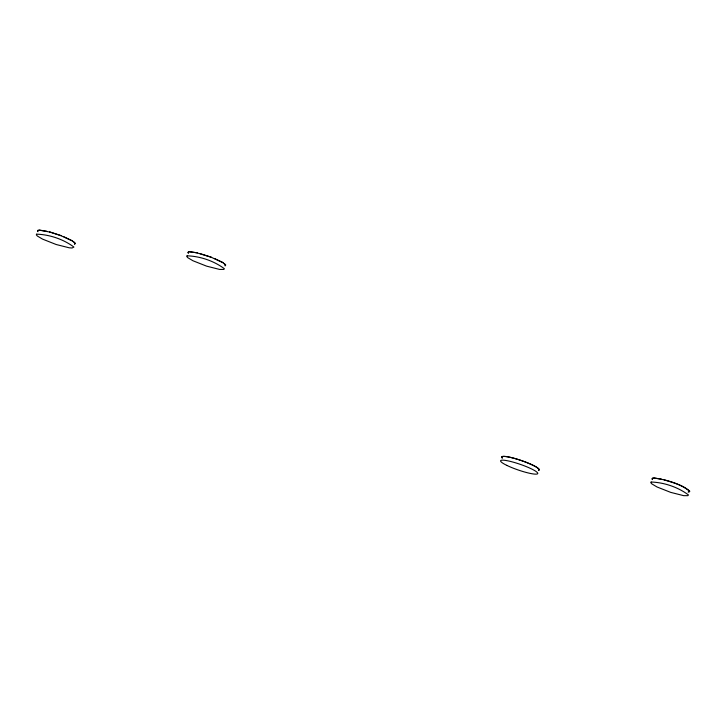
<?xml version="1.0" encoding="UTF-8"?>
<svg xmlns="http://www.w3.org/2000/svg" width="726" height="726" viewBox="0 0 726 726"><rect width="100%" height="100%" fill="white"/><g stroke="black" fill="none" stroke-linecap="round" stroke-linejoin="round"><path stroke-width="1.09" d="M37.979 231.73L37.643 230.614L38.169 230.287M188.415 253.374L188.079 252.258L188.606 251.94M652.483 479.596L652.084 478.96L652.674 478.153M37.58 231.095L37.943 230.378L39.558 230.124L46.891 231.258M188.016 252.739L188.379 252.022L189.994 251.777L197.327 252.902M652.084 478.96L652.447 478.243L654.062 477.989L661.395 479.124M74.606 244.145L75.195 243.337L73.943 241.94M225.042 265.789L225.632 264.99L224.379 263.583M689.11 492.01L689.7 491.203C682.794 484.823 672.793 482.745 664.054 479.795M74.724 244.072L75.195 243.337L72.137 240.733L63.97 236.812M225.16 265.716L225.632 264.99L222.573 262.385L214.397 258.465M688.139 492.155L689.7 491.203C679.663 483.334 666.214 479.632 653.645 478.007M39.14 230.142L50.475 232.184L61.175 235.714M189.577 251.786L196.483 252.712L211.611 257.358M199.986 253.574L210.649 257.004L223.091 262.703M49.55 231.93L60.213 235.351L72.654 241.05M502.419 458.052L501.884 457.389A19.656 3.004 19 0 1 521.822 460.729A19.656 3.004 19 0 1 538.674 470.185M502.047 457.943A19.901 3.04 19 0 1 520.86 460.357A19.901 3.04 19 0 1 538.683 470.357M36.627 234.171L36.3 234.816L37.362 236.041L42.571 239.126L56.183 244.508L69.17 247.793L72.046 248.011L73.916 247.058C63.525 239.281 49.568 234.543 36.627 234.171M187.063 255.815L186.736 256.459L187.798 257.694L193.007 260.779L206.62 266.152L219.606 269.437L223.88 269.437L224.352 268.702C213.961 260.924 200.004 256.196 187.063 255.815M651.131 482.037L650.805 482.681L651.866 483.906L657.075 487.001L670.688 492.373L683.674 495.658L687.949 495.658L688.42 494.923C678.03 487.146 664.072 482.409 651.131 482.037M506.793 465.366A19.656 3.004 19 0 0 537.394 473.906A19.656 3.004 19 0 0 513.336 462.181A19.656 3.004 19 0 0 506.793 465.366"/></g></svg>
